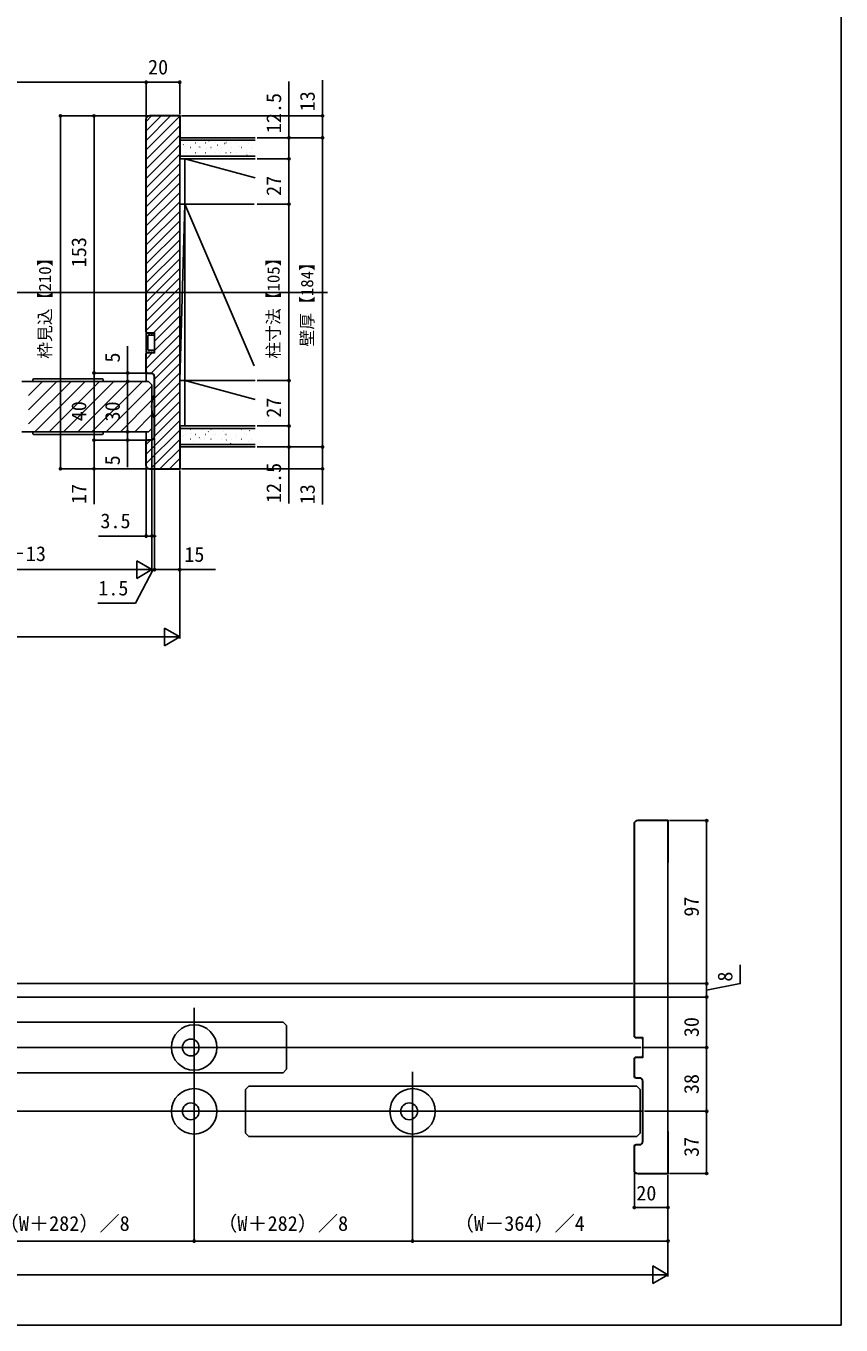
# Model space of a CAD drawing. Units: millimetres, scale not verified. Extents: x -525 to 525, y -783 to 779.
# Drawn here: x 40 to 525, y -783 to -10 of the extents above; entities that cross this region are included whole.
import ezdxf
from ezdxf.enums import TextEntityAlignment as Align

# ---------------------------------------------------------------- set-up
doc = ezdxf.new("R2010")
doc.units = ezdxf.units.MM
doc.header["$LTSCALE"] = 4
for name, color, linetype in [('0-4_YKK_12', 2, 'Continuous'), ('0-5_YKK_13', 4, 'Continuous'), ('0-7_YKK_D', 6, 'Continuous'), ('0-8_YKK_ZWAK', 7, 'Continuous'), ('0-9_YSS_K', 3, 'Continuous'), ('0-A_YSS_KE', 3, 'Continuous')]:
    doc.layers.add(name, color=color, linetype=linetype)
doc.styles.add('ＭＳ ゴシック', font='')
doc.styles.get('ＭＳ ゴシック').set_extended_font_data('MS Gothic')

msp = doc.modelspace()

# ---------------------------------------------------------------- linework, layer by layer
at = {"layer": '0-4_YKK_12'}
for p, q in [((-494.265, -168.895), (219.328, -168.895)), ((178.925, -168.895), (-305.574, -168.895)), ((111.425, -214.895), (111.425, -221.895)), ((112.927, -221.895), (37.427, -221.895)), ((41.425, -230.248), (49.778, -221.895)), ((41.425, -238.733), (58.263, -221.895)), ((41.425, -247.219), (66.748, -221.895)), ((45.234, -251.895), (75.234, -221.895)), ((53.719, -251.895), (83.719, -221.895)), ((62.204, -251.895), (92.204, -221.895)), ((111.625, -221.895), (66.425, -221.895)), ((111.925, -221.895), (66.425, -221.895)), ((70.689, -251.895), (100.689, -221.895)), ((79.175, -251.895), (109.175, -221.895)), ((112.927, -221.895), (114.927, -223.895)), ((114.927, -249.895), (114.927, -223.895)), ((87.66, -251.895), (114.883, -224.672)), ((96.145, -251.895), (114.925, -233.116)), ((104.631, -251.895), (114.925, -241.601)), ((112.927, -251.895), (37.427, -251.895)), ((111.925, -251.895), (66.425, -251.895)), ((111.625, -251.895), (66.425, -251.895)), ((111.425, -251.895), (111.425, -258.895)), ((112.927, -251.895), (114.927, -249.895)), ((401, -580.238), (-382, -580.238)), ((435, -588.238), (-410, -588.238)), ((140, -594.738), (140, -679.738)), ((0, -603.238), (193, -603.238)), ((193, -603.238), (195, -605.238)), ((195, -631.238), (195, -605.238)), ((406, -618.238), (-382, -618.238)), ((0, -633.238), (193, -633.238)), ((193, -633.238), (195, -631.238)), ((270, -632.738), (270, -679.738)), ((170.5, -643.238), (172.5, -641.238)), ((172.5, -641.238), (403.5, -641.238)), ((403.5, -641.238), (405.5, -643.238)), ((170.5, -643.238), (170.5, -669.238)), ((405.5, -669.238), (405.5, -643.238)), ((407, -656.238), (-382, -656.238)), ((172.5, -671.238), (170.5, -669.238)), ((172.5, -671.238), (403.5, -671.238)), ((403.5, -671.238), (405.5, -669.238))]:
    msp.add_line(p, q, dxfattribs=at)
for centre, radius in [((140, -618.238), 13.5), ((138, -618.238), 5), ((140, -656.238), 13.5), ((270, -656.238), 13.5), ((138, -656.238), 5), ((268, -656.238), 5)]:
    msp.add_circle(centre, radius, dxfattribs=at)
at = {"layer": '0-5_YKK_13'}
for p, q in [((111.425, -193.145), (111.425, -204.645)), ((112.425, -193.145), (111.425, -193.145)), ((112.425, -193.395), (112.425, -193.145)), ((114.625, -193.395), (113.625, -192.895)), ((113.625, -193.395), (113.625, -192.895)), ((116.125, -193.395), (115.125, -192.895)), ((115.125, -193.395), (115.125, -192.895)), ((113.625, -193.395), (112.425, -193.395)), ((112.425, -202.895), (112.425, -194.895)), ((116.125, -194.395), (112.925, -194.395)), ((115.125, -193.395), (114.625, -193.395)), ((116.125, -193.395), (116.125, -194.395)), ((112.425, -204.645), (111.425, -204.645)), ((112.425, -204.645), (112.425, -204.395)), ((113.625, -204.395), (112.425, -204.395)), ((116.125, -203.395), (112.925, -203.395)), ((113.625, -204.895), (113.625, -204.395)), ((114.625, -204.395), (113.625, -204.895)), ((115.125, -204.395), (114.625, -204.395)), ((115.125, -204.895), (115.125, -204.395)), ((116.125, -204.395), (115.125, -204.895)), ((116.125, -203.395), (116.125, -204.395)), ((43.988, -220.865), (43.925, -221.895)), ((84.927, -221.895), (43.925, -221.895)), ((85.363, -220.395), (44.487, -220.395)), ((84.927, -221.895), (85.925, -221.895)), ((85.925, -221.895), (85.862, -220.865)), ((116.225, -230.495), (115.945, -230.495)), ((116.225, -230.495), (116.225, -243.295)), ((115.945, -243.295), (116.225, -243.295)), ((84.927, -251.895), (43.925, -251.895)), ((85.363, -253.395), (44.487, -253.395)), ((84.927, -251.895), (85.925, -251.895)), ((85.925, -251.895), (85.862, -252.926))]:
    msp.add_line(p, q, dxfattribs=at)
msp.add_lwpolyline([(43.988, -252.926), (43.925, -251.895), (44.923, -251.895)], dxfattribs=at)
for centre, radius, start, end in [((112.925, -194.895), 0.5, 90, 180), ((112.925, -202.895), 0.5, 180, 270), ((44.487, -220.895), 0.5, 90, 176.5), ((85.363, -220.895), 0.5, 3.5, 90), ((135.705, -236.895), 20.98, 162.8442, 197.1558), ((115.945, -230.795), 0.3, 90, 162.8442), ((115.945, -242.995), 0.3, 197.1558, 270), ((44.487, -252.895), 0.5, 183.5, 270), ((85.363, -252.895), 0.5, 270, 356.5)]:
    msp.add_arc(centre, radius, start, end, dxfattribs=at)
at = {"layer": '0-7_YKK_D'}
for p, q in [((111.429, -43.895), (-257.075, -43.895)), ((111.425, -64.895), (111.425, -42.895)), ((131.425, -43.895), (111.425, -43.895)), ((111.429, -61.695), (111.429, -42.895)), ((131.425, -62.895), (131.425, -42.895)), ((112.425, -63.895), (59.425, -63.895)), ((60.425, -273.895), (60.425, -63.895)), ((112.425, -63.895), (79.425, -63.895)), ((80.425, -63.895), (80.425, -216.895)), ((132.425, -63.895), (217.425, -63.895)), ((177.425, -76.895), (217.425, -76.895)), ((177.425, -76.895), (217.425, -76.895)), ((177.425, -76.895), (197.425, -76.895)), ((216.425, -76.895), (216.425, -260.895)), ((177.425, -89.395), (197.425, -89.395)), ((177.425, -89.395), (197.425, -89.395)), ((196.425, -89.395), (196.425, -116.395)), ((177.425, -116.395), (197.425, -116.395)), ((177.425, -116.395), (197.425, -116.395)), ((196.425, -116.395), (196.425, -221.395)), ((111.425, -216.895), (79.425, -216.895)), ((111.425, -216.895), (79.425, -216.895)), ((80.425, -216.895), (80.425, -256.895)), ((111.425, -216.895), (99.425, -216.895)), ((101.877, -221.895), (99.425, -221.895)), ((100.425, -221.895), (100.425, -251.895)), ((177.425, -221.395), (197.425, -221.395)), ((178.425, -221.395), (197.425, -221.395)), ((196.425, -248.395), (196.425, -221.395)), ((101.877, -251.895), (99.425, -251.895)), ((114.925, -249.595), (114.925, -334.895)), ((114.925, -249.595), (114.925, -334.895)), ((114.925, -249.595), (114.925, -314.895)), ((177.425, -248.395), (197.425, -248.395)), ((177.425, -248.395), (197.425, -248.395)), ((111.425, -256.895), (79.425, -256.895)), ((111.425, -256.895), (79.425, -256.895)), ((111.425, -256.895), (99.425, -256.895)), ((116.425, -255.895), (116.425, -334.895)), ((116.425, -255.895), (116.425, -334.895)), ((177.425, -260.895), (217.425, -260.895)), ((177.425, -260.895), (217.425, -260.895)), ((177.425, -260.895), (197.425, -260.895)), ((112.425, -273.895), (59.425, -273.895)), ((112.425, -273.895), (79.425, -273.895)), ((111.425, -272.895), (111.425, -314.895)), ((131.425, -274.895), (131.425, -374.895)), ((131.425, -274.895), (131.425, -334.895)), ((132.425, -273.895), (217.425, -273.895)), ((111.425, -313.895), (83.098, -313.895)), ((114.925, -313.895), (111.425, -313.895)), ((114.925, -313.895), (117.475, -313.895)), ((114.925, -333.895), (105.832, -328.645)), ((105.832, -328.645), (105.832, -339.145)), ((104.425, -333.895), (-28.573, -333.895)), ((114.925, -333.895), (96.738, -333.895)), ((114.925, -333.895), (105.832, -339.145)), ((114.925, -333.895), (112.375, -333.895)), ((114.925, -333.895), (116.425, -333.895)), ((114.925, -333.895), (116.425, -333.895)), ((116.425, -333.895), (118.975, -333.895)), ((131.425, -373.895), (122.332, -368.645)), ((122.332, -368.645), (122.332, -379.145)), ((-422.275, -373.895), (120.925, -373.895)), ((131.425, -373.895), (113.238, -373.895)), ((131.425, -373.895), (122.332, -379.145)), ((423, -483.238), (446, -483.238)), ((445, -580.238), (445, -483.238)), ((402, -580.238), (446, -580.238)), ((402, -580.238), (446, -580.238)), ((445, -588.238), (445, -580.238)), ((407, -588.238), (446, -588.238)), ((436, -588.238), (446, -588.238)), ((445, -588.238), (445, -618.238)), ((407, -618.238), (446, -618.238)), ((436, -618.238), (446, -618.238)), ((445, -656.238), (445, -618.238)), ((408, -656.238), (446, -656.238)), ((408, -656.238), (446, -656.238)), ((445, -693.238), (445, -656.238)), ((140, -679.738), (140, -734.438)), ((270, -679.738), (270, -734.438)), ((140, -680.738), (140, -734.438)), ((270, -680.738), (270, -734.438)), ((402, -692.238), (402, -714.438)), ((422, -694.238), (422, -734.438)), ((422, -694.238), (422, -754.438)), ((422, -694.238), (422, -714.438)), ((423, -693.238), (446, -693.238)), ((422, -713.438), (402, -713.438)), ((10, -733.438), (140, -733.438)), ((140, -733.438), (270, -733.438)), ((270, -733.438), (422, -733.438)), ((422, -753.438), (412.907, -748.188)), ((412.907, -748.188), (412.907, -758.688)), ((-391.5, -753.438), (411.5, -753.438)), ((422, -753.438), (403.813, -753.438)), ((422, -753.438), (412.907, -758.688))]:
    msp.add_line(p, q, dxfattribs=at)
for points in [[(196.425, -89.395), (196.425, -76.895), (196.425, -43.345)], [(216.425, -76.895), (216.425, -63.895), (216.425, -42.618)], [(100.425, -221.895), (100.425, -216.895), (100.425, -200.841)], [(100.425, -251.895), (100.425, -256.895), (100.425, -272.95)], [(196.425, -248.395), (196.425, -260.895), (196.425, -294.445)], [(80.425, -256.895), (80.425, -273.895), (80.425, -294.968)], [(216.425, -260.895), (216.425, -273.895), (216.425, -295.173)], [(115.675, -333.895), (105.049, -353.895), (82.776, -353.895)], [(116.425, -333.895), (131.425, -333.895), (152.702, -333.895)], [(445, -584.238), (465, -580.238), (465, -569.147)]]:
    msp.add_lwpolyline(points, dxfattribs=at)
for centre in [(111.425, -43.895), (111.429, -43.895), (131.425, -43.895), (60.425, -63.895), (80.425, -63.895), (216.425, -63.895), (196.425, -76.895), (216.425, -76.895), (216.425, -76.895), (196.425, -89.395), (196.425, -89.395), (196.425, -116.395), (196.425, -116.395), (80.425, -216.895), (80.425, -216.895), (100.425, -216.895), (100.425, -221.895), (100.425, -221.895), (196.425, -221.395), (196.425, -221.395), (100.425, -251.895), (100.425, -251.895), (196.425, -248.395), (196.425, -248.395), (80.425, -256.895), (80.425, -256.895), (100.425, -256.895), (196.425, -260.895), (216.425, -260.895), (216.425, -260.895), (60.425, -273.895), (80.425, -273.895), (216.425, -273.895), (111.425, -313.895), (114.925, -313.895), (116.425, -333.895), (116.425, -333.895), (131.425, -333.895), (445, -483.238), (445, -580.238), (445, -580.238), (445, -588.238), (445, -588.238), (445, -618.238), (445, -618.238), (445, -656.238), (445, -656.238), (445, -693.238), (402, -713.438), (422, -713.438), (140, -733.438), (140, -733.438), (270, -733.438), (270, -733.438), (422, -733.438)]:
    msp.add_circle(centre, 0.637, dxfattribs=at)
at = {"layer": '0-8_YKK_ZWAK'}
msp.add_lwpolyline([(-525, -783.4), (525, -783.4), (525, 746.6)], dxfattribs=at)
at = {"layer": '0-9_YSS_K'}
for p, q in [((111.425, -67.158), (114.688, -63.895)), ((111.425, -72.815), (120.345, -63.895)), ((111.425, -78.472), (126.001, -63.895)), ((111.425, -84.129), (131.425, -64.129)), ((111.425, -89.786), (131.425, -69.786)), ((111.425, -95.442), (131.425, -75.442)), ((131.425, -76.895), (176.425, -76.895)), ((131.425, -76.895), (131.425, -260.895)), ((111.425, -101.099), (131.425, -81.099)), ((176.425, -78.395), (131.425, -78.395)), ((131.761, -82.725), (131.861, -82.725)), ((133.502, -81.011), (133.669, -80.901)), ((134.542, -82.383), (134.561, -82.377)), ((134.611, -79.975), (134.711, -79.975)), ((137.841, -82.725), (137.941, -82.725)), ((140.691, -79.975), (140.791, -79.975)), ((140.783, -80.174), (140.801, -80.167)), ((143.107, -82.489), (143.274, -82.378)), ((143.921, -82.725), (144.021, -82.725)), ((146.771, -79.975), (146.871, -79.975)), ((147.561, -83.455), (147.58, -83.449)), ((148.486, -78.929), (148.653, -78.818)), ((150.001, -82.725), (150.101, -82.725)), ((152.851, -79.975), (152.951, -79.975)), ((153.801, -81.245), (153.82, -81.239)), ((156.081, -82.725), (156.181, -82.725)), ((158.091, -80.407), (158.258, -80.296)), ((158.931, -79.975), (159.031, -79.975)), ((159.381, -79.269), (159.4, -79.263)), ((160.579, -84.527), (160.598, -84.52)), ((162.161, -82.725), (162.261, -82.725)), ((165.011, -79.975), (165.111, -79.975)), ((166.82, -82.317), (166.838, -82.311)), ((168.241, -82.725), (168.341, -82.725)), ((171.091, -79.975), (171.191, -79.975)), ((172.4, -80.341), (172.419, -80.334)), ((174.321, -82.725), (174.421, -82.725)), ((111.425, -106.756), (131.425, -86.756)), ((111.425, -112.413), (131.425, -92.413)), ((131.425, -87.895), (176.425, -87.895)), ((176.425, -89.395), (131.425, -89.395)), ((134.611, -85.955), (134.711, -85.955)), ((136.494, -87.374), (136.513, -87.367)), ((140.691, -85.955), (140.791, -85.955)), ((142.075, -85.398), (142.093, -85.391)), ((146.771, -85.955), (146.871, -85.955)), ((146.777, -87.895), (146.884, -87.825)), ((152.851, -85.955), (152.951, -85.955)), ((155.093, -86.47), (155.112, -86.463)), ((158.931, -85.955), (159.031, -85.955)), ((161.701, -85.853), (161.868, -85.743)), ((165.011, -85.955), (165.111, -85.955)), ((168.112, -87.542), (168.13, -87.535)), ((171.091, -85.955), (171.191, -85.955)), ((171.306, -87.331), (171.473, -87.221)), ((173.598, -85.599), (173.617, -85.592)), ((111.425, -118.07), (131.425, -98.07)), ((111.425, -123.727), (131.425, -103.727)), ((111.425, -129.384), (131.425, -109.384)), ((111.425, -135.04), (131.425, -115.04)), ((111.425, -140.697), (131.425, -120.697)), ((175.672, -116.395), (131.425, -116.395)), ((134.425, -221.395), (134.425, -116.395)), ((111.425, -146.354), (131.425, -126.354)), ((111.425, -152.011), (131.425, -132.011)), ((111.425, -157.668), (131.425, -137.668)), ((111.425, -163.325), (131.425, -143.325)), ((111.425, -168.982), (131.425, -148.982)), ((111.425, -174.638), (131.425, -154.638)), ((111.425, -180.295), (131.425, -160.295)), ((111.425, -185.952), (131.425, -165.952)), ((111.425, -191.609), (131.425, -171.609)), ((115.795, -192.895), (131.425, -177.266)), ((116.425, -197.923), (131.425, -182.923)), ((116.425, -203.58), (131.425, -188.58)), ((111.425, -214.236), (131.425, -194.236)), ((114.423, -216.895), (131.425, -199.893)), ((111.425, -208.58), (115.109, -204.895)), ((116.425, -220.55), (131.425, -205.55)), ((116.425, -226.207), (131.425, -211.207)), ((116.425, -231.864), (131.425, -216.864)), ((116.425, -237.521), (131.425, -222.521)), ((176.425, -221.395), (131.425, -221.395)), ((116.425, -243.177), (131.425, -228.177)), ((116.425, -248.834), (131.425, -233.834)), ((116.425, -254.491), (131.425, -239.491)), ((111.425, -265.148), (131.425, -245.148)), ((111.425, -270.805), (131.425, -250.805)), ((131.425, -248.395), (176.425, -248.395)), ((176.425, -249.895), (131.425, -249.895)), ((131.761, -250.245), (131.861, -250.245)), ((133.126, -254.615), (133.144, -254.608)), ((133.399, -253.956), (133.566, -253.845)), ((134.611, -253.475), (134.711, -253.475)), ((137.841, -250.245), (137.941, -250.245)), ((138.706, -252.639), (138.725, -252.632)), ((140.691, -253.475), (140.791, -253.475)), ((143.921, -250.245), (144.021, -250.245)), ((144.192, -250.696), (144.211, -250.689)), ((146.771, -253.475), (146.871, -253.475)), ((148.383, -251.874), (148.55, -251.763)), ((150.001, -250.245), (150.101, -250.245)), ((151.725, -253.71), (151.743, -253.704)), ((152.851, -253.475), (152.951, -253.475)), ((156.081, -250.245), (156.181, -250.245)), ((157.211, -251.768), (157.23, -251.761)), ((157.988, -253.352), (158.155, -253.241)), ((158.931, -253.475), (159.031, -253.475)), ((162.161, -250.245), (162.261, -250.245)), ((164.743, -254.782), (164.762, -254.775)), ((165.011, -253.475), (165.111, -253.475)), ((168.241, -250.245), (168.341, -250.245)), ((170.229, -252.839), (170.248, -252.833)), ((171.091, -253.475), (171.191, -253.475)), ((172.972, -251.27), (173.139, -251.159)), ((174.321, -250.245), (174.421, -250.245)), ((111.425, -259.491), (114.021, -256.895)), ((113.991, -273.895), (131.425, -256.462)), ((119.648, -273.895), (131.425, -262.119)), ((131.425, -259.395), (176.425, -259.395)), ((176.425, -260.895), (131.425, -260.895)), ((131.761, -256.225), (131.861, -256.225)), ((137.841, -256.225), (137.941, -256.225)), ((139.904, -257.896), (139.923, -257.89)), ((143.004, -255.434), (143.171, -255.323)), ((143.921, -256.225), (144.021, -256.225)), ((146.144, -255.686), (146.163, -255.68)), ((150.001, -256.225), (150.101, -256.225)), ((152.922, -258.968), (152.941, -258.961)), ((156.081, -256.225), (156.181, -256.225)), ((159.163, -256.758), (159.181, -256.752)), ((161.598, -258.798), (161.765, -258.688)), ((162.161, -256.225), (162.261, -256.225)), ((168.241, -256.225), (168.341, -256.225)), ((172.181, -257.83), (172.2, -257.823)), ((174.321, -256.225), (174.421, -256.225)), ((125.305, -273.895), (131.425, -267.775)), ((130.962, -273.895), (131.425, -273.432)), ((422.2, -483.038), (404, -483.038)), ((403, -636.238), (405, -636.238)), ((405, -636.438), (403, -636.438)), ((406.8, -674.238), (406.8, -638.238)), ((407, -638.238), (407, -674.238)), ((401.8, -691.238), (401.8, -677.238)), ((402, -677.238), (402, -691.238)), ((403, -676.038), (405, -676.038)), ((405, -676.238), (403, -676.238))]:
    msp.add_line(p, q, dxfattribs=at)
for points in [[(134.425, -116.395), (134.425, -89.395), (176.425, -100.649)], [(131.425, -221.395), (134.425, -116.395), (175.672, -212.638)], [(134.425, -248.395), (134.425, -221.395), (176.425, -232.649)], [(401.8, -485.238), (401.8, -611.821), (402.417, -612.438), (406.8, -612.438), (406.8, -613.438), (407, -613.438)], [(402, -485.238), (402, -611.738), (402.5, -612.238), (407, -612.238), (407, -613.238), (407, -623.238), (407, -624.238), (402.5, -624.238), (402, -624.738), (402, -635.238)], [(422, -668.238), (422, -508.238), (422, -483.238), (404, -483.238)], [(422.2, -483.038), (422.2, -508.038), (422, -508.038)], [(401.8, -635.238), (401.8, -624.655), (402.417, -624.038), (406.8, -624.038), (406.8, -623.038), (407, -623.038)], [(404, -693.238), (422, -693.238), (422, -668.238)], [(422, -668.438), (422.2, -668.438), (422.2, -693.438), (404, -693.438)]]:
    msp.add_lwpolyline(points, dxfattribs=at)
for centre, radius, start, end in [((404, -485.238), 2.2, 90.00001, 179.99999), ((404, -485.238), 2, 90.00001, 179.99999), ((403, -635.238), 1.2, 180.00001, 269.99999), ((403, -635.238), 1, 180.00001, 269.99999), ((405, -638.238), 2, 0.00001, 89.99999), ((405, -638.238), 1.8, 0.00001, 89.99999), ((403, -677.238), 1.2, 90.00001, 179.99999), ((403, -677.238), 1, 90.00001, 179.99999), ((405, -674.238), 2, 270.00001, 359.99999), ((405, -674.238), 1.8, 270.00001, 359.99999), ((404, -691.238), 2.2, 180.00001, 269.99999), ((404, -691.238), 2, 180.00001, 269.99999)]:
    msp.add_arc(centre, radius, start, end, dxfattribs=at)
at = {"layer": '0-A_YSS_KE'}
for p, q in [((131.625, -63.695), (113.425, -63.695)), ((112.425, -216.895), (114.425, -216.895)), ((114.425, -217.095), (112.425, -217.095)), ((116.225, -254.895), (116.225, -218.895)), ((116.425, -218.895), (116.425, -254.895)), ((111.225, -271.895), (111.225, -257.895)), ((111.425, -257.895), (111.425, -271.895)), ((112.425, -256.695), (114.425, -256.695)), ((114.425, -256.895), (112.425, -256.895))]:
    msp.add_line(p, q, dxfattribs=at)
for points in [[(111.225, -65.895), (111.225, -192.478), (111.842, -193.095), (116.225, -193.095), (116.225, -194.095), (116.425, -194.095)], [(111.425, -65.895), (111.425, -192.395), (111.925, -192.895), (116.425, -192.895), (116.425, -193.895), (116.425, -203.895), (116.425, -204.895), (111.925, -204.895), (111.425, -205.395), (111.425, -215.895)], [(131.425, -248.895), (131.425, -88.895), (131.425, -63.895), (113.425, -63.895)], [(131.625, -63.695), (131.625, -88.695), (131.425, -88.695)], [(111.225, -215.895), (111.225, -205.312), (111.842, -204.695), (116.225, -204.695), (116.225, -203.695), (116.425, -203.695)], [(113.425, -273.895), (131.425, -273.895), (131.425, -248.895)], [(131.425, -249.095), (131.625, -249.095), (131.625, -274.095), (113.425, -274.095)]]:
    msp.add_lwpolyline(points, dxfattribs=at)
for centre, radius, start, end in [((113.425, -65.895), 2.2, 90.00001, 179.99999), ((113.425, -65.895), 2, 90.00001, 179.99999), ((112.425, -215.895), 1.2, 180.00001, 269.99999), ((112.425, -215.895), 1, 180.00001, 269.99999), ((114.425, -218.895), 2, 0.00001, 89.99999), ((114.425, -218.895), 1.8, 0.00001, 89.99999), ((114.425, -254.895), 2, 270.00001, 359.99999), ((114.425, -254.895), 1.8, 270.00001, 359.99999), ((112.425, -257.895), 1.2, 90.00001, 179.99999), ((112.425, -257.895), 1, 90.00001, 179.99999), ((113.425, -271.895), 2.2, 180.00001, 269.99999), ((113.425, -271.895), 2, 180.00001, 269.99999)]:
    msp.add_arc(centre, radius, start, end, dxfattribs=at)

# ---------------------------------------------------------------- texts
at = {"layer": '0-7_YKK_D', "style": 'ＭＳ ゴシック'}
for s, p in [('20', (112.565, -41.895)), ('3.5', (84.211, -311.895)), ('DW＝W／4＋13', (-20.097, -331.418)), ('15', (134.134, -331.895)), ('1.5', (82.935, -351.895)), ('20', (403.136, -711.938)), ('（W＋282）／8', (23.727, -730.007)), ('（W＋282）／8', (153.727, -730.007)), ('（W－364）／4', (294.591, -730.007))]:
    msp.add_text(s, height=8.798, dxfattribs=at).set_placement(p, align=Align.BOTTOM_LEFT)
for s, height, p in [('12.5', 8.798, (194.425, -74.186)), ('13', 8.798, (214.425, -61.186)), ('27', 8.798, (194.425, -111.52)), ('153', 8.798, (78.425, -153.963)), ('枠見込【210】', 7.331, (57.061, -208.412)), ('柱寸法【105】', 7.331, (193.061, -208.355)), ('壁厚【184】', 7.331, (213.061, -201.111)), ('5', 8.798, (98.425, -210.682)), ('40', 8.798, (78.425, -245.623)), ('30', 8.798, (98.425, -245.759)), ('27', 8.798, (194.425, -243.52)), ('5', 8.798, (98.425, -271.836)), ('12.5', 8.798, (194.425, -294.286)), ('17', 8.798, (78.425, -294.809)), ('13', 8.798, (214.425, -295.013)), ('97', 8.798, (443, -540.397)), ('8', 8.798, (463, -579.057)), ('30', 8.798, (443, -612.102)), ('38', 8.798, (443, -646)), ('37', 8.798, (443, -683.363))]:
    msp.add_text(s, height=height, rotation=90, dxfattribs=at).set_placement(p, align=Align.BOTTOM_LEFT)

doc.saveas('drawing.dxf')
